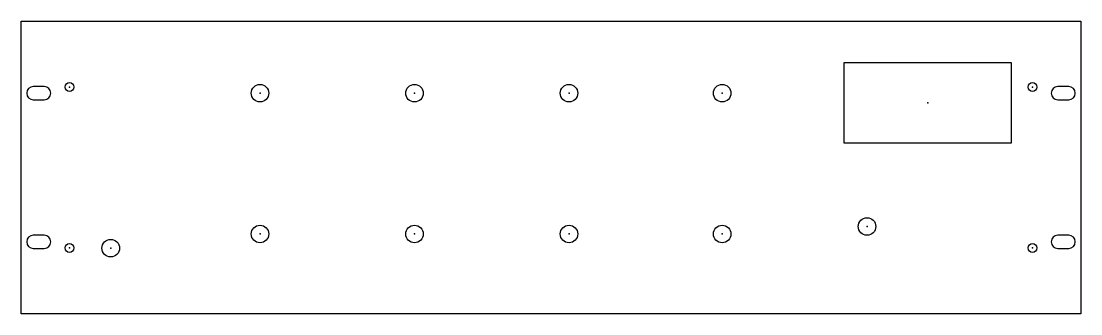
# Model space of a CAD drawing. Header units: millimetres. Extents: x -241 to 241, y -67 to 67.
import ezdxf

# ---------------------------------------------------------------- set-up
doc = ezdxf.new("R2010")
doc.units = ezdxf.units.MM
doc.layers.get('0').update_dxf_attribs({"linetype": 'CONTINUOUS'})

msp = doc.modelspace()

# ---------------------------------------------------------------- linework, layer by layer
for points in [[(-241.3, -66.68), (-241.3, 66.67), (241.3, 66.67), (241.3, -66.68)], [(133.57, 11.08), (133.57, 47.88), (209.57, 47.88), (209.57, 11.08)]]:
    msp.add_lwpolyline(points, close=True)
for points in [[(-230.8, 30.85, 1), (-230.8, 36.85), (-235.8, 36.85, 1), (-235.8, 30.85)], [(235.8, 30.85, 1), (235.8, 36.85), (230.8, 36.85, 1), (230.8, 30.85)], [(-230.8, -36.85, 1), (-230.8, -30.85), (-235.8, -30.85, 1), (-235.8, -36.85)], [(235.8, -36.85, 1), (235.8, -30.85), (230.8, -30.85, 1), (230.8, -36.85)]]:
    msp.add_lwpolyline(points, format="xyb", close=True)
for centre, radius in [((-219.3, 36.67), 2), ((219.3, 36.67), 2), ((-132.53, 33.85), 4), ((-62.17, 33.85), 4), ((8.22, 33.85), 4), ((77.97, 33.85), 4), ((143.95, -26.87), 4), ((-132.53, -30.29), 4), ((-62.17, -30.29), 4), ((8.22, -30.29), 4), ((77.97, -30.29), 4), ((-200.52, -36.77), 4), ((-219.3, -36.68), 2), ((219.3, -36.68), 2)]:
    msp.add_circle(centre, radius)
for p in [(-219.3, 36.67), (-132.53, 33.85), (-62.17, 33.85), (8.22, 33.85), (77.97, 33.85), (219.3, 36.67), (171.57, 29.48), (171.57, 29.48), (143.95, -26.87), (-132.53, -30.29), (-62.17, -30.29), (8.22, -30.29), (77.97, -30.29), (-219.3, -36.68), (-200.52, -36.77), (219.3, -36.68)]:
    msp.add_point(p)

doc.saveas('drawing.dxf')
